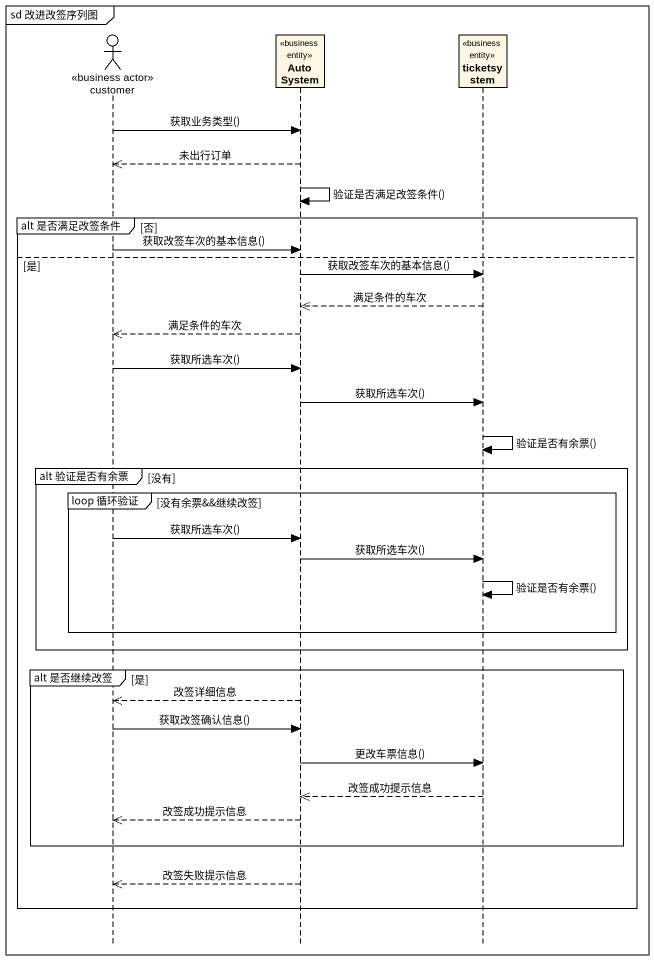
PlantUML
@startuml
mainframe sd 改进改签序列图
hide footbox
actor customer <<business actor>>
participant AutoSystem <<business entity>>
participant ticketsystem <<business entity>>

customer -> AutoSystem : 获取业务类型()
AutoSystem -->> customer : 未出行订单
AutoSystem -> AutoSystem : 验证是否满足改签条件()
group alt 是否满足改签条件 [否]
  customer -> AutoSystem : 获取改签车次的基本信息()
else 是
  AutoSystem -> ticketsystem : 获取改签车次的基本信息()
  ticketsystem -->> AutoSystem : 满足条件的车次
  AutoSystem -->> customer : 满足条件的车次
  customer -> AutoSystem : 获取所选车次()
  AutoSystem -> ticketsystem : 获取所选车次()
  ticketsystem -> ticketsystem : 验证是否有余票()
  group alt 验证是否有余票 [没有]
    group loop 循环验证 [没有余票&&继续改签]
      customer -> AutoSystem : 获取所选车次()
      AutoSystem -> ticketsystem : 获取所选车次()
      ticketsystem -> ticketsystem : 验证是否有余票()
    end
  end
  group alt 是否继续改签 [是]
    AutoSystem -->> customer : 改签详细信息
    customer -> AutoSystem : 获取改签确认信息()
    AutoSystem -> ticketsystem : 更改车票信息()
    ticketsystem -->> AutoSystem : 改签成功提示信息
    AutoSystem -->> customer : 改签成功提示信息
  end
  AutoSystem -->> customer : 改签失败提示信息
end
@enduml
